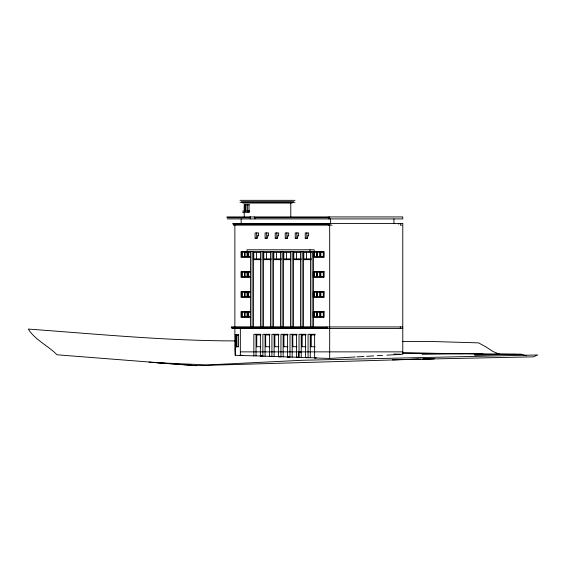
<?xml version="1.0" encoding="UTF-8"?>
<svg xmlns="http://www.w3.org/2000/svg" width="566" height="566" viewBox="0 0 566 566"><rect width="100%" height="100%" fill="white"/><g stroke="black" fill="none" stroke-linecap="round" stroke-linejoin="round"><path stroke-width="0.85" d="M226.916 217.712L249.981 217.712L250.299 218.122M254.601 216.927L254.601 217.712L328.273 217.712L328.549 218.908M328.181 217.712L328.181 216.927M232.824 223.952L328.139 223.952L328.457 225.148M231.253 327.311L326.922 327.311L327.24 328.506M235.024 334.839L235.024 355.066L235.888 355.25A23.036 1.068 -1.4 0 0 240.345 355.519L262.822 356.021L260.388 356.177L260.388 334.294M260.388 356.177L271.616 356.332L269.423 356.474L269.423 334.294M269.423 356.474L280.899 356.615L278.465 356.771L278.465 334.294M278.465 356.771L289.693 356.927L287.5 357.061L287.5 334.294M287.5 357.061L298.728 357.224L298.728 351.868M296.542 334.294L296.542 357.358L298.728 357.224M296.542 357.358L308.01 357.507L305.576 357.655L305.576 334.294M305.576 357.655L315.991 357.79M314.618 334.294L314.618 357.953L316.076 357.861M314.618 357.953L329.674 358.448L355.215 356.976M356.976 356.877L364.023 356.467M366.662 356.318L373.709 355.915M377.232 355.71L382.517 355.406M386.925 355.151L402.773 354.238L402.773 223.513M421.125 359.12L196.176 365.657L149.042 362.141M418.557 359.12L392.5 359.764L533.342 356.849L537.7 354.967L303.008 360.245L207.29 364.943L159.803 362.848L57.032 354.797C48.032 345.593 35.269 340.159 28.3 329.079C97.041 334.046 165.81 340.838 234.777 340.895M526.684 355.759L521.187 354.274L474.549 354.953L515.81 354.266L468.627 353.644L421.847 353.941L463.257 353.637L402.9 353M239.991 200.343L295.006 200.343M241.335 201.786L293.662 201.786M239.991 202.288L295.006 202.288M242.757 203.038L292.24 203.038M244.215 204.793L249.62 204.793M242.644 211.068L249.62 211.068M242.644 212.321L249.373 212.321L249.373 211.068M226.916 216.927L402.773 216.927L402.773 218.908L227.391 218.908M232.824 223.577L402.773 223.577M233.298 224.362L328.457 224.362M233.298 225.148L329.674 225.148M330.282 225.148L332.108 225.148M401.874 225.148L400.339 225.148L400.339 223.577M257.707 235.357L258.499 235.357L258.499 232.937L255.096 232.937L255.096 238.541L257.233 238.541A4.195 3.254 -90 0 1 258.499 235.357M267.718 235.357L268.51 235.357L268.51 232.937L265.1 232.937L265.1 238.541L267.244 238.541A4.195 3.254 -90 0 1 268.51 235.357M277.842 235.357L278.628 235.357L278.628 232.937L275.225 232.937L275.225 238.541L277.361 238.541A4.195 3.254 -90 0 1 278.628 235.357M287.846 235.357L288.639 235.357L288.639 232.937L285.229 232.937L285.229 238.541L287.372 238.541A4.195 3.254 -90 0 1 288.639 235.357M297.85 235.357L298.643 235.357L298.643 232.937L295.24 232.937L295.24 238.541L297.376 238.541A4.195 3.254 -90 0 1 298.643 235.357M307.862 235.357L308.654 235.357L308.654 232.937L305.244 232.937L305.244 238.541L307.388 238.541A4.195 3.254 -90 0 1 308.654 235.357M250.292 252.238L241.449 252.238L241.449 256.681L250.292 256.681M323.646 252.238L313.606 252.238L313.606 256.681L323.646 256.681M260.551 252.394L253.787 252.394L253.787 258.881L260.551 258.881M271.156 252.394L263.791 252.394L263.791 258.881L271.156 258.881M281.387 252.394L273.803 252.394L273.803 258.881L281.387 258.881M290.577 252.394L283.807 252.394L283.807 258.881L290.577 258.881M301.176 252.394L293.811 252.394L293.811 258.881L301.176 258.881M311.406 252.394L303.822 252.394L303.822 258.881L311.406 258.881M250.646 257.311L241.052 257.311L241.052 251.608L324.035 251.608L324.035 257.311L313.21 257.311L313.21 251.608M261.053 259.66L253.292 259.66L253.292 251.608M271.057 259.66L263.296 259.66L263.296 251.608M281.069 259.66L273.307 259.66L273.307 251.608M290.832 259.66L283.311 259.66L283.311 251.608M301.077 259.66L293.322 259.66L293.322 251.608M311.088 259.66L303.326 259.66L303.326 251.608M250.646 271.616L241.052 271.616L241.052 277.319L250.646 277.319M250.292 272.246L241.449 272.246L241.449 276.689L250.292 276.689M323.646 272.246L313.606 272.246L313.606 276.689L323.646 276.689M250.646 291.624L241.052 291.624L241.052 297.32L250.646 297.32M250.292 292.247L241.449 292.247L241.449 296.697L250.292 296.697M323.646 292.247L313.606 292.247L313.606 296.697L323.646 296.697M250.646 311.633L241.052 311.633L241.052 317.328L250.646 317.328M250.292 312.255L241.449 312.255L241.449 316.705L250.292 316.705M323.646 312.255L313.606 312.255L313.606 316.705L323.646 316.705M231.253 326.936L402.773 326.936M231.727 327.721L327.24 327.721M231.727 328.506L402.773 328.506M260.94 334.294L253.844 334.294L253.844 355.964M269.982 334.294L262.879 334.294L262.879 356.255M279.017 334.294L271.921 334.294L271.921 356.552M288.059 334.294L280.955 334.294L280.955 356.849M297.093 334.294L289.997 334.294L289.997 357.146M306.135 334.294L299.032 334.294L299.032 357.443M315.17 334.294L308.074 334.294L308.074 357.74M238.682 334.839L235.824 334.839L235.824 346.817L238.498 346.817L238.498 334.839M260.777 334.93L256.433 334.93L256.433 346.717L260.777 346.717M269.819 334.93L265.475 334.93L265.475 346.717L269.819 346.717M278.854 334.93L274.51 334.93L274.51 346.717L278.854 346.717M287.896 334.93L283.545 334.93L283.545 346.717L287.896 346.717M296.931 334.93L292.587 334.93L292.587 346.717L296.931 346.717M305.973 334.93L301.621 334.93L301.621 346.717L305.973 346.717M315.007 334.93L310.663 334.93L310.663 346.717L315.007 346.717M238.406 335.214L236.595 335.214L236.595 346.442L238.406 346.442M235.024 336.19L235.513 336.19M235.024 337.534L235.513 337.534M235.024 338.885L235.513 338.885M235.024 340.23L235.513 340.23M235.024 341.581L235.513 341.581M235.024 342.932L235.513 342.932M235.024 344.277L235.513 344.277M235.024 345.628L235.513 345.628M235.024 346.972L235.513 346.972M235.024 348.323L235.513 348.323M235.024 349.675L235.513 349.675M235.024 351.019L235.513 351.019M240.345 351.868L278.352 351.868M278.465 351.868L402.773 351.868M495.307 354.196L521.187 354.274M402.391 341.418L432.261 341.51L478.518 342.869L485.43 346.548L493.05 351.557L499.679 354.252M402.872 352.979L440.32 353.467M449.899 353.594L483.081 354.033M301.246 352.102L298.593 351.868M393.943 354.054L400.127 354.182M154.419 362.495L196.176 365.657M254.643 217.712L254.962 218.908M400.339 326.936L400.339 328.506M398.365 223.513L398.365 224.143M393.943 218.908L393.943 223.513M330.586 218.908L330.586 223.513M330.127 223.513L330.127 224.143M329.674 216.927L329.674 218.908M329.674 223.513L329.674 358.448M328.089 223.577L328.089 223.952M326.872 326.936L326.872 327.311M323.674 251.608L323.674 257.311M323.674 271.616L323.674 277.319M323.674 291.624L323.674 297.32M323.674 311.633L323.674 317.328M323.278 252.238L323.25 256.681M323.278 272.246L323.264 276.689M323.278 292.247L323.25 296.697M323.25 312.255L323.278 316.705M320.83 252.238L320.83 256.681M320.83 272.246L320.83 276.689M320.83 292.247L320.83 296.697M320.83 312.255L320.83 316.705M320.434 252.238L320.434 256.681M320.434 272.246L320.434 276.689M320.434 292.247L320.434 296.697M320.434 312.255L320.434 316.705M319.613 252.238L319.613 256.681M319.613 272.246L319.613 276.689M319.613 292.247L319.613 296.697M319.613 312.255L319.613 316.705M317.179 252.238L317.179 256.681M317.179 272.246L317.179 276.689M317.179 292.247L317.179 296.697M317.179 312.255L317.179 316.705M314.371 252.238L314.371 256.681M314.371 272.246L314.371 276.689M314.371 292.247L314.371 296.697M314.371 312.255L314.371 316.705M314.194 251.608L314.194 249.79L247.052 249.79L247.052 251.608M313.974 252.238L313.974 256.681M313.974 272.246L313.974 276.689M313.974 292.247L313.974 296.697M313.974 312.255L313.974 316.705M313.578 256.865L313.578 271.758M313.578 277.015L313.578 291.9M313.578 297.157L313.578 312.05M313.578 317.3L313.578 326.936M312.142 251.608L312.142 326.936M310.904 334.93L310.904 346.717M310.833 334.93L310.833 346.717M310.486 251.608L310.486 326.936M310.26 334.294L310.26 357.599M309.984 249.79L309.984 251.608M306.829 232.937L306.829 238.541M306.496 252.394L306.496 258.881M303.567 251.608L303.567 326.936M302.131 251.608L302.131 326.936M301.225 334.294L301.225 357.302M300.475 251.608L300.475 326.936M296.817 232.937L296.817 238.541M296.492 252.394L296.492 258.881M293.563 259.497L293.563 326.936M292.756 334.93L292.827 346.717M292.183 334.294L292.183 357.012M292.127 251.608L292.127 326.936M290.775 203.038L290.775 217.344M290.471 251.608L290.471 326.936M286.813 232.937L286.813 238.541M286.481 252.394L286.481 258.881M283.792 334.93L283.792 346.717M283.722 334.93L283.722 346.717M283.552 251.608L283.552 326.936M283.149 334.294L283.149 356.714M282.123 251.608L282.123 326.936M280.467 251.608L280.467 326.936M276.802 232.937L276.802 238.541M276.477 252.394L276.477 258.881M274.751 334.93L274.751 346.717M274.68 334.93L274.68 346.717M274.107 334.294L274.107 356.417M273.548 251.608L273.548 326.936M272.112 251.608L272.112 326.936M270.456 251.608L270.456 326.936M266.685 232.937L266.685 238.541M266.466 252.394L266.466 258.881M265.645 334.93L265.716 346.717M265.072 334.294L265.072 356.12M263.544 259.497L263.544 326.936M262.108 251.608L262.108 326.936M260.452 251.608L260.452 326.936M256.674 232.937L256.674 238.541M256.462 252.394L256.462 258.881M256.03 334.294L256.03 355.823M253.533 251.608L253.533 326.936M252.096 251.608L252.096 326.936M250.441 251.608L250.441 326.936M250.299 216.927L250.299 218.908M249.931 216.927L249.931 217.712M249.012 204.793L249.019 211.068M248.672 252.238L248.672 256.681M248.672 272.246L248.672 276.689M248.672 292.247L248.672 296.697M248.672 312.255L248.672 316.705M248.276 252.238L248.276 256.681M248.276 272.246L248.276 276.689M248.276 292.247L248.276 296.697M248.276 312.255L248.276 316.705M248.149 211.068L248.149 212.321M247.618 204.793L247.618 211.068M247.455 252.238L247.455 256.681M247.455 272.246L247.455 276.689M247.455 292.247L247.455 296.697M247.455 312.255L247.455 316.705M247.059 252.238L247.059 256.681M247.059 272.246L247.059 276.689M247.059 292.247L247.059 296.697M247.059 312.255L247.059 316.705M245.977 204.793L245.969 211.068M245.616 204.793L245.609 211.068M245.021 252.238L245.021 256.681M245.021 272.246L245.021 276.689M245.021 292.247L245.021 296.697M245.021 312.255L245.021 316.705M244.222 211.861L244.222 217.436M242.206 252.238L242.206 256.681M242.206 272.246L242.206 276.689M242.206 292.247L242.206 296.697M242.206 312.255L242.206 316.705M241.816 252.238L241.816 256.681M241.816 272.246L241.816 276.689M241.816 292.247L241.816 296.697M241.816 312.255L241.816 316.705M241.151 218.908L241.151 223.513M240.345 328.506L240.345 355.519L242.779 355.37A19.81 0.92 -1.4 0 1 239.871 355.229M236.793 335.214L236.829 346.442M236.673 334.839L236.673 346.817M236.439 334.839L236.439 346.817M235.513 355.186L235.513 334.839L234.869 334.839L234.869 328.506M234.869 225.282L234.869 326.936M265.659 238.541A4.195 3.254 -90 0 1 265.709 237.932M305.803 238.541A4.195 3.254 -90 0 1 305.852 237.932M255.655 238.541A4.195 3.254 -90 0 1 255.705 237.932M285.788 238.541A4.195 3.254 -90 0 1 285.837 237.932M275.784 238.541A4.195 3.254 -90 0 1 275.833 237.932M295.799 238.541A4.195 3.254 -90 0 1 295.848 237.932M244.314 204.793L244.307 211.068L244.307 204.793M434.193 358.731L422.866 359.07L434.193 358.731M324.035 271.616L313.21 271.616L313.21 277.319L324.035 277.319L324.035 271.616M324.035 291.624L313.21 291.624L313.21 297.32L324.035 297.32L324.035 291.624M324.035 311.633L313.21 311.633L313.21 317.328L324.035 317.328L324.035 311.633M316.804 256.681L316.804 252.238L316.783 256.681M316.804 276.689L316.804 272.246L316.783 276.689M316.804 296.697L316.804 292.247L316.783 296.697M316.804 316.705L316.804 312.255L316.783 316.705M301.869 346.717L301.869 334.93L301.791 346.717M256.681 346.717L256.681 334.93L256.603 346.717M244.639 256.681L244.639 252.238L244.625 256.681M244.639 276.689L244.639 272.246L244.625 276.689M244.639 296.697L244.639 292.247L244.625 296.697M244.639 316.705L244.639 312.255L244.625 316.705"/></g></svg>
